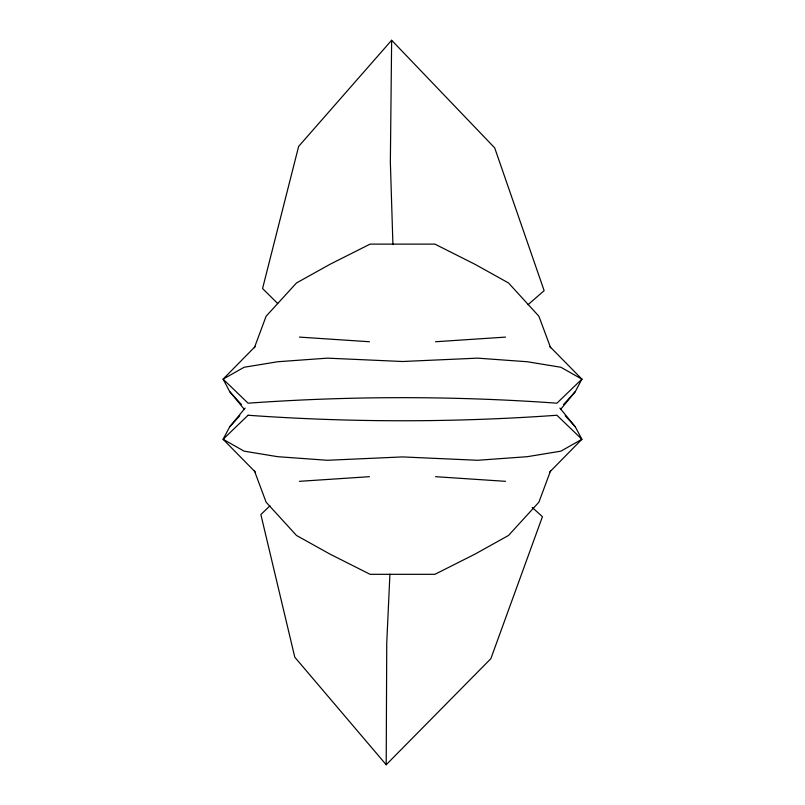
<?xml version="1.0" encoding="UTF-8"?>
<svg xmlns="http://www.w3.org/2000/svg" width="805" height="805" viewBox="0 0 805 805"><rect width="100%" height="100%" fill="white"/><g stroke="black" fill="none" stroke-linecap="round" stroke-linejoin="round"><path stroke-width="1.21" d="M532.186 507.442L542.439 516.669L490.849 658.681L386.199 764.75L386.752 642.843L389.922 574.156M528.07 304.672L544.14 290.645L494.693 147.879L391.643 40.25L390.355 162.147L392.921 244.619M254.37 347.76L266.113 316.224L296.492 282.958L329.929 264.342L370.089 244.116L434.911 244.116L475.071 264.342L508.508 282.958L538.887 316.224L550.63 347.76M550.63 470.673L538.887 502.199L508.508 535.466L475.071 554.082L434.911 574.317L370.089 574.317L329.929 554.082L296.492 535.466L266.113 502.199L254.37 470.673M245.123 408.095L229.717 426.801L223.106 439.289L255.195 471.921M560.652 409.393L575.283 391.633L581.894 379.135L549.805 346.512M391.643 40.25L298.635 146.409L262.561 288.532L277.755 303.555M229.717 426.801L239.799 415.692M563.52 404.583L575.283 391.633M255.195 346.512L223.106 379.135L229.717 391.633L244.348 409.393M549.805 471.921L581.894 439.289L575.283 426.801L559.878 408.095M269.937 505.852L260.86 514.556L294.791 657.202L386.199 764.75M435.545 341.743L505.55 337.104M299.45 481.33L369.455 476.681M299.45 337.104L369.455 341.743M435.545 476.681L505.55 481.33M565.201 415.692L575.283 426.801M229.717 391.633L241.48 404.583M248.081 415.249L223.106 439.289L244.106 451.162L277.675 456.687L327.353 460.279L402.5 456.918L477.647 460.279L527.325 456.687L560.894 451.162L581.894 439.289L556.919 415.249C454.101 422.595 350.9 422.595 248.081 415.249M581.894 379.135L556.919 403.184C454.101 395.829 350.9 395.829 248.081 403.184L223.106 379.135L244.106 367.261L277.675 361.747L327.353 358.145L402.5 361.505L477.647 358.145L527.325 361.747L560.894 367.261L581.894 379.135"/></g></svg>
